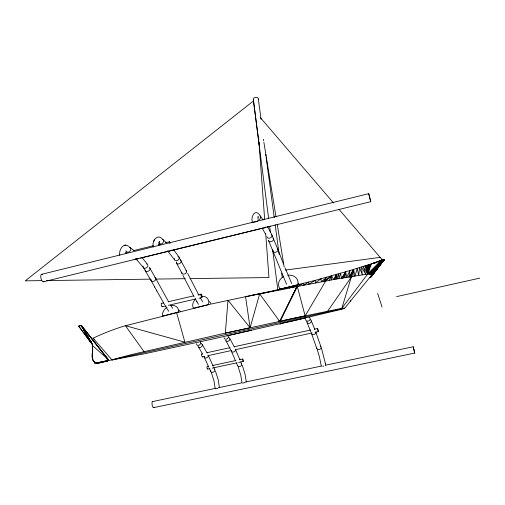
<?xml version="1.0" encoding="UTF-8"?>
<svg xmlns="http://www.w3.org/2000/svg" width="505" height="505" viewBox="0 0 505 505"><rect width="100%" height="100%" fill="white"/><g stroke="black" fill="none" stroke-linecap="round" stroke-linejoin="round"><path stroke-width="0.76" d="M253.459 294.958L266.305 292.553L315.202 280.37L349.94 270.541L375.922 262.417M153.223 247.021C151.727 241.75 156.834 233.266 162.187 238.751M257.992 218.772L258.137 216.531L257.986 217.257M90.389 341.942L78.629 326.047L81.172 325.315L81.595 325.794L108.373 359.604L108.386 360.368L107.407 361.151C103.241 361.321 97.938 365.033 94.119 361.763C90.206 357.704 93.349 351.36 92.522 346.537L92.516 346.026M92.396 344.7A8.92 6.799 -42.6 0 1 92.623 346.651L92.257 356.795L92.977 360.134M92.617 359.137L92.668 349.012M158.829 244.799L158.81 245.316L158.942 243.82M278.173 321.003L279.675 321.401L296.959 286.6L336.059 279.088L336.368 274.505L333.609 279.492L331.589 275.856L323.579 281.26L326.817 277.207L321.325 281.708L321.003 278.785L315.467 282.888L315.202 280.37L308.814 284.22L308.593 282.093L303.757 285.237L303.568 283.406L296.959 286.6L245.55 296.694L210.572 304.13L123.813 326.161A164.624 76.085 -4 0 0 93.116 338.198L112.053 359.964L144.045 353.86L213.52 338.849L306.03 317.765L342.541 309.073L344.757 308.189L342.22 308.252L308.138 315.278L225.325 333.13L134.582 353.853A423.266 150.301 -6.1 0 0 119.243 357.767L112.053 359.964M375.202 271.198L370.575 277.352C373.201 275.623 369.83 272.99 367.716 273.994L363.164 266.488L365.803 274.335L361.428 267.038L362.363 274.941L359.585 267.599L358.657 275.591L357.281 268.3L354.882 276.26L353.607 269.418L341.828 308.328L367.716 273.994L368.48 264.809M331.166 279.89L331.589 275.856L325.839 280.805L305.159 315.903L302.154 316.483A241.882 101.814 -7.8 0 0 284.365 320.296L279.985 321.338L297.742 284.864A9.923 8.276 -16.7 0 0 287.781 275.219M352.844 276.62L353.607 269.418L348.816 277.213L349.94 270.541L346.676 277.516L345.698 271.785L341.651 278.236L340.42 273.338L339.114 278.621L338.401 273.931L337.018 278.943L336.368 274.505L334.834 279.29M125.404 253.554L125.606 252.052M344.877 277.769L345.698 271.785L342.276 278.141M315.145 332.271L318.219 331.602L318.099 330.15L317.538 328.496L314.464 329.165M317.538 328.496L318.264 331.577M270.39 226.126L267.246 227.098M336.059 279.088L367.716 273.994L369.262 264.557M372.848 263.427L376.989 262.07M364.907 265.933L367.716 273.994L370.178 264.267M384.166 259.734L381.938 260.012L367.716 273.994L370.449 264.184M261.117 293.361L259.652 293.841L250.108 327.783L225.325 333.13L228.007 300.254L250.108 327.783L245.55 296.694L270.977 291.246L271.015 291.637L275.471 290.211L275.528 290.76L280.294 289.113L297.742 284.864L292.78 287.414L292.641 286.139L292.06 287.553L291.928 286.322L289.176 288.109L289.056 287.01L284.769 288.967L284.675 288.058L280.37 289.82L280.294 289.113A9.923 8.276 -16.7 0 1 283.431 276.677M343.558 277.952L345.698 271.785L342.901 278.047M159.189 242.57L159.731 241.573L158.62 242.444M365.746 265.668L367.716 273.994L371.51 263.85L382.531 259.797L384.16 259.709M153.747 241.346L153.968 240.752M154.17 240.21L154.41 239.585M350.622 276.967L353.607 269.418L349.763 277.081M208.597 366.384C205.535 364.806 207.637 370.992 207.694 368.271M279.985 321.338L297.306 286.531L305.159 315.903M329.235 280.206L331.589 275.856M327.549 311.326L351.48 276.86M370.247 277.567L371.623 275.724L369.875 277.756M372.999 273.874L376.206 269.569M378.958 265.876L380.795 263.421M376.124 269.967L384.135 259.747L383.44 259.955M371.118 276.879L383.453 260.473M383.63 260.334L370.575 277.352M370.822 276.513L371.762 275.269M378.851 265.933L380.265 264.071M371.314 276.62L383.933 260.024M374.514 271.955L379.735 265.1M380.688 263.856L383.061 260.738M371.453 276.361L383.787 260.182L371.541 276.096M378.87 265.807L379.81 264.595M371.541 275.579L384.059 259.873L344.732 308.138L94.366 363.764M371.068 274.638L383.63 259.633L370.55 274.278L383.421 259.633L370.222 274.139L383.207 259.652L369.856 274.032L382.986 259.684L369.464 273.956L382.758 259.734L369.048 273.912L382.304 259.879L339.171 209.562M370.834 274.442L383.63 259.633L371.251 274.853L383.819 259.652L371.383 275.086L384.002 259.684L371.453 275.332L384.153 259.728L383.459 260.012M279.959 324.444L280.78 323.541M368.606 273.906L382.304 259.879L368.164 273.931L381.938 260.012L382.386 260.454M95.514 362.565L97.875 362.849L106.991 360.684L107.35 358.632L81.172 325.315L90.496 342.062L89.379 340.023M382.272 261.117L384.153 259.728L383.478 260.069M376.13 262.348L380.53 260.529L382.348 260.315M372.57 263.509L373.271 263.288M238.657 362.432L243.309 361.321L242.697 359.03L239.667 359.68M242.697 359.03L243.208 361.454M380.107 261.394L379.911 261.11M128.958 246.453C123.346 241.927 118.599 250.158 119.78 255.265M207.568 369.123L209.84 368.631M377.69 261.836L378.498 261.577M379.186 261.35L380.012 261.079M383.131 260.056L380.65 261.167M170.128 243.233L169.383 241.762L169.276 243.107M99.599 362.603L96.556 362.937L94.662 362.135M306.03 317.765L303.114 318.503A423.436 316.401 -3 0 1 285.508 322.55L281.083 323.465M133.427 250.632L153.318 245.727M158.671 244.401L160.205 244.022M165.558 242.703L169.383 241.762M41.454 274.36L368.701 193.667L369.458 196.155L370.739 201.703L43.613 281.739M251.787 222.762L257.31 221.405M134.387 259.602L136.678 259.04M140.491 258.106L168.746 251.193M172.565 250.259L262.663 228.216M251.515 330.226L227.016 335.831M161.417 303.353L163.702 302.823M168.279 301.756L193.428 295.905M198.004 294.838L201.053 294.125M79.399 326.015L81.381 325.555L107.685 358.821L107.66 360.418L106.29 361.119M162.288 306.737L166.101 305.847M168.386 305.317L195.826 298.954M198.875 298.247L201.924 297.54M97.44 362.893L106.082 360.886L106.498 361.346L97.648 363.127M253.485 294.996L249.609 295.823M396.614 296.612L479.75 278.141M207.113 352.667L230.027 347.655M234.61 346.651L310.625 330.005M202.341 356.89L204.632 356.385M207.694 355.722L231.391 350.546M235.216 349.712L312.071 332.94M212.384 365.563L235.879 360.501M212.113 368.145L237.142 362.76M152.497 401.589L215.742 388.294M218.059 387.802L241.971 382.777M245.051 382.127L321.414 366.074M325.27 365.266L413.197 346.777L414.763 353.045L153.432 407.68A3.118 0.966 79.7 0 1 152.043 404.151A3.118 0.966 79.7 0 1 152.756 401.614M285.451 270.087L380.158 257.373M124.255 245.291L124.937 245.222M125.133 245.196L125.808 245.127M370.708 201.703L368.701 193.667M43.941 281.392A3.87 1.584 76.6 0 1 41.846 280.622L25.25 280.843L253.529 100.931L259.16 144.67M46.542 280.559L150.648 279.145M156.171 279.069L185.354 278.678M190.082 278.615L268.95 277.542L265.706 233.512M42.306 274.449L41.858 274.278A3.87 1.584 76.6 0 0 40.766 276.027A3.87 1.584 76.6 0 0 41.442 279.814L41.846 280.622M90.281 341.822L90.843 342.289L90.067 340.913M129.873 247.355L134.071 250.644M93.905 361.536L94.763 362.249M106.631 358.064L108.373 359.604L92.478 345.527L92.15 344.139M166.536 242.81L162.547 239.256A2.74 2.405 -44.8 0 1 162.761 243.069A2.74 2.405 -44.8 0 1 158.892 243.271M135.965 258.882L142.984 267.031M99.39 362.369L99.813 362.836M106.991 360.684L107.407 361.151M78.629 326.047L90.496 342.062M141.772 257.304L147.094 263.844M167.793 251.092L174.288 259.444M93.116 338.198L94.063 339.272M260.271 117.52L333.534 202.985M173.48 249.539L178.404 256.237M259.652 293.841L279.675 321.401M143.988 351.587L125.379 325.681L184.899 342.194L176.561 312.443M263.137 220.022L260.012 215.654A2.796 2.525 -33.3 0 1 257.645 220.098M259.778 215.193C254.829 207.965 250.341 217.605 252.525 222.541M126.989 252.771L126.338 252.5L126.357 253.687M91.525 342.958L91.973 343.558L90.433 340.925M143.426 267.644L151.336 280.982M168.689 311.282L165.318 305.916M171.05 305.828L172.647 308.359M198.692 347.339L202.65 354.081M202.29 344.606L207.17 353.178M164.674 304.862L151.128 280.597M262.202 228.153L265.46 234.004M168.708 301.971L155.78 278.552M178.858 256.944L186.597 271.191M195.176 298.714L198.471 304.414M196.704 301.397L196.956 301.826M82.365 327.171L81.595 325.794L82.706 327.827M90.951 341.853L91.733 343.198L81.172 325.315L91.165 342.56L90.401 341.216M202.682 301.902L200.441 297.982M82.776 327.84L81.595 325.794L82.744 327.808M90.275 340.812L91.462 342.857L81.172 325.315L92.358 344.372M225.975 340.85L230.64 349.643M92.87 360.014L93.482 361.018M230.065 338.937L234.434 347.213M149.764 267.934L155.572 278.167M194.147 296.883L182.911 275.332M198.989 295.393L187.601 273.306M267.814 227.042L271.501 234.162M154.322 286.676L154.53 287.061M156.449 290.59L156.657 290.981M176.447 262.985L181.907 273.249M414.782 353.197L413.197 346.777M204.222 357.174L208.805 367.217M209.461 368.656L210.774 371.528M213.186 366.22L208.312 355.451A2.228 1.515 -26.7 0 1 206.204 357.931A2.228 1.515 -26.7 0 1 204.26 356.334M213.836 367.659L214.808 369.812M291.72 283.526L285.104 267.902M286.587 284.34L268.635 240.727M271.848 234.894L277.845 249.382M307.191 322.922L310.96 332.094M231.404 351.246L235.564 360.923M236.454 363L237.647 365.765M211.38 372.722L213.968 380.77L215.067 388.029M311.37 320.972L314.874 329.607M215.42 371.03L218.217 379.773L219.423 387.657M235.513 349.51L239.932 359.895M240.816 361.965L241.699 364.042M91.973 343.716L92.686 345.767M238.221 366.971L240.759 375.089L241.945 382.373M242.28 365.273L245.026 374.085L246.333 382.001M283.532 264.008L278.678 251.591M350.653 301.239L350.47 300.734M311.591 333.761L316.906 348.772M321.035 347.017L315.776 332A2.272 1.597 -18.9 0 1 313.845 334.493A2.272 1.597 -18.9 0 1 311.516 332.928M317.386 350.028L319.311 356.473L321.287 365.961M321.508 348.292L325.365 363.404M377.633 293.418L382.07 307.091M374.211 262.979L374.445 263.724M375.613 262.518L375.808 263.162M378.415 261.603L378.548 262.032L378.352 261.622M381.37 261.123L381.237 260.681M381.187 261.211L381.041 260.744M380.997 261.312L380.846 260.807M379.823 261.142L379.924 261.47M381.938 260.839L381.83 260.485M381.717 260.952L381.597 260.561M381.408 260.624L381.534 261.041M325.649 365.046L325.334 363.209M366.258 265.51L367.716 273.994L367.337 265.169M263.389 139.266L263.642 140.807M263.888 142.347L275.982 216.708M277.245 224.46L284.176 267.088M258.326 98.936L261.047 119.256M265.763 154.423L265.971 155.988M266.179 157.547L274.247 217.731M275.187 224.763L279.164 254.457M281.676 273.218L282.2 277.125M253.283 99.334L268.591 218.185M269.695 226.783L270.402 232.256M272.618 249.464L277.851 290.123M366.763 265.346L367.716 273.994M258.699 138.389L258.812 139.961M258.989 142.315L264.664 219.359M154.076 407.131A3.118 0.966 79.7 0 1 153.697 407.699M309.212 317.19A2.317 2.089 -26.4 0 1 309.906 319.798A2.317 2.089 -26.4 0 1 307.229 321.104A2.317 2.089 -26.4 0 1 305.607 318.952M310.392 319.627A2.31 1.995 -24 0 1 311.036 322.121A2.31 1.995 -24 0 1 308.359 323.396A2.31 1.995 -24 0 1 306.787 321.344M320.391 346.411A2.247 1.629 -19 0 1 320.858 348.45A2.247 1.629 -19 0 1 318.207 349.58A2.247 1.629 -19 0 1 316.818 347.926M322.676 366.27A2.254 1.174 -7.1 0 1 323.812 366.03M228.626 337.397A2.272 1.919 -34.6 0 1 229.144 340.635A2.272 1.919 -34.6 0 1 225.653 340.326M235.305 349.17A2.235 1.534 -24.9 0 1 233.727 351.922A2.235 1.534 -24.9 0 1 231.41 350.407M227.938 335.661A2.285 2.007 -39 0 1 226.947 338.981A2.285 2.007 -39 0 1 224.012 337.592M242.671 383.207A2.203 1.136 -4.3 0 1 244.78 382.758M241.15 363.423A2.209 1.565 -25.3 0 1 240.487 366.251A2.209 1.565 -25.3 0 1 237.571 365.355M201.091 343.495A2.266 1.887 -37.4 0 1 202.183 345.679A2.266 1.887 -37.4 0 1 199.892 347.472A2.266 1.887 -37.4 0 1 198.011 345.912M200.264 341.803A2.279 1.97 -42 0 1 199.229 345.111A2.279 1.97 -42 0 1 196.363 343.716M215.711 388.869A2.19 1.124 -3.4 0 1 217.794 388.433M214.29 369.193A2.197 1.547 -27.3 0 1 214.467 371.251A2.197 1.547 -27.3 0 1 211.873 372.349A2.197 1.547 -27.3 0 1 210.793 370.676M202.436 356.846A1.559 0.391 78.2 0 1 201.804 355.968A1.559 0.391 78.2 0 1 201.59 354.087A1.559 0.391 78.2 0 1 202.139 354.321M271.526 234.453A2.658 2.077 -24.4 0 1 270.358 237.905A2.658 2.077 -24.4 0 1 266.886 236.656M265.939 226.859A2.721 2.481 -33.7 0 1 262.859 228.026M180.512 260.088A2.594 1.862 -29.5 0 1 180.809 262.556A2.594 1.862 -29.5 0 1 177.779 263.945A2.594 1.862 -29.5 0 1 176.441 261.962M177.93 256.395A2.607 1.988 -32 0 1 179.035 258.857A2.607 1.988 -32 0 1 176.018 260.681A2.607 1.988 -32 0 1 174.395 258.535M185.991 270.522A2.563 1.711 -27 0 1 186.2 272.801A2.563 1.711 -27 0 1 183.189 274.127A2.563 1.711 -27 0 1 181.939 272.302M273.136 238.101A2.645 1.944 -22.8 0 1 271.898 241.371A2.645 1.944 -22.8 0 1 268.49 240.235M277.554 249.009A2.613 1.786 -21.3 0 1 275.938 252.165A2.613 1.786 -21.3 0 1 272.984 250.543M171.22 250.044A2.664 2.373 -45.7 0 1 167.685 250.909M201.596 296.29A8.591 6.893 -34.7 0 1 208.407 304.635L193.428 308.208A8.591 6.893 -34.7 0 1 195.517 299.149M170.305 305.714A8.819 6.767 -38.5 0 1 178.536 311.945L162.509 316.079A8.819 6.767 -38.5 0 1 166.991 307.229M146.69 263.982A2.601 1.951 -34.1 0 1 147.706 266.444A2.601 1.951 -34.1 0 1 144.701 268.262A2.601 1.951 -34.1 0 1 143.167 266.11M134.614 259.349A1.824 0.555 76.4 0 1 134.046 259.387M162.452 306.358A1.755 0.499 77.4 0 1 161.739 306.264A1.755 0.499 77.4 0 1 161.24 303.941A1.755 0.499 77.4 0 1 161.859 303.638M129.312 247.09A2.727 2.367 -47.4 0 1 130.025 251.155A2.727 2.367 -47.4 0 1 125.909 250.802M138.806 258.377A2.651 2.329 -48.4 0 1 135.788 258.718M154.745 277.712A2.557 1.679 -28.8 0 1 155.559 279.839A2.557 1.679 -28.8 0 1 152.529 281.493A2.557 1.679 -28.8 0 1 151.191 279.65M149.392 267.618A2.588 1.824 -31.4 0 1 148.539 271.034A2.588 1.824 -31.4 0 1 145.257 270.005M279.915 289.788A9.86 8.257 -16.7 0 1 279.726 288.399M298.36 283.172A9.86 8.257 -16.7 0 1 298.897 284.448M209.43 301.548A8.541 6.874 -34.8 0 1 210.661 303.404M179.086 310.139A8.768 6.754 -38.6 0 1 180.38 311.553M253.643 100.217A2.531 1.824 -8.2 0 1 255.442 97.345A2.531 1.824 -8.2 0 1 258.251 99.416M101.133 361.984L97.875 362.849L101.555 362.445L101.133 361.984M200.921 294.838A1.774 0.423 77.2 0 0 201.817 297.559A1.774 0.423 77.2 0 0 201.722 295.109A1.774 0.423 77.2 0 0 200.921 294.838"/></g></svg>
